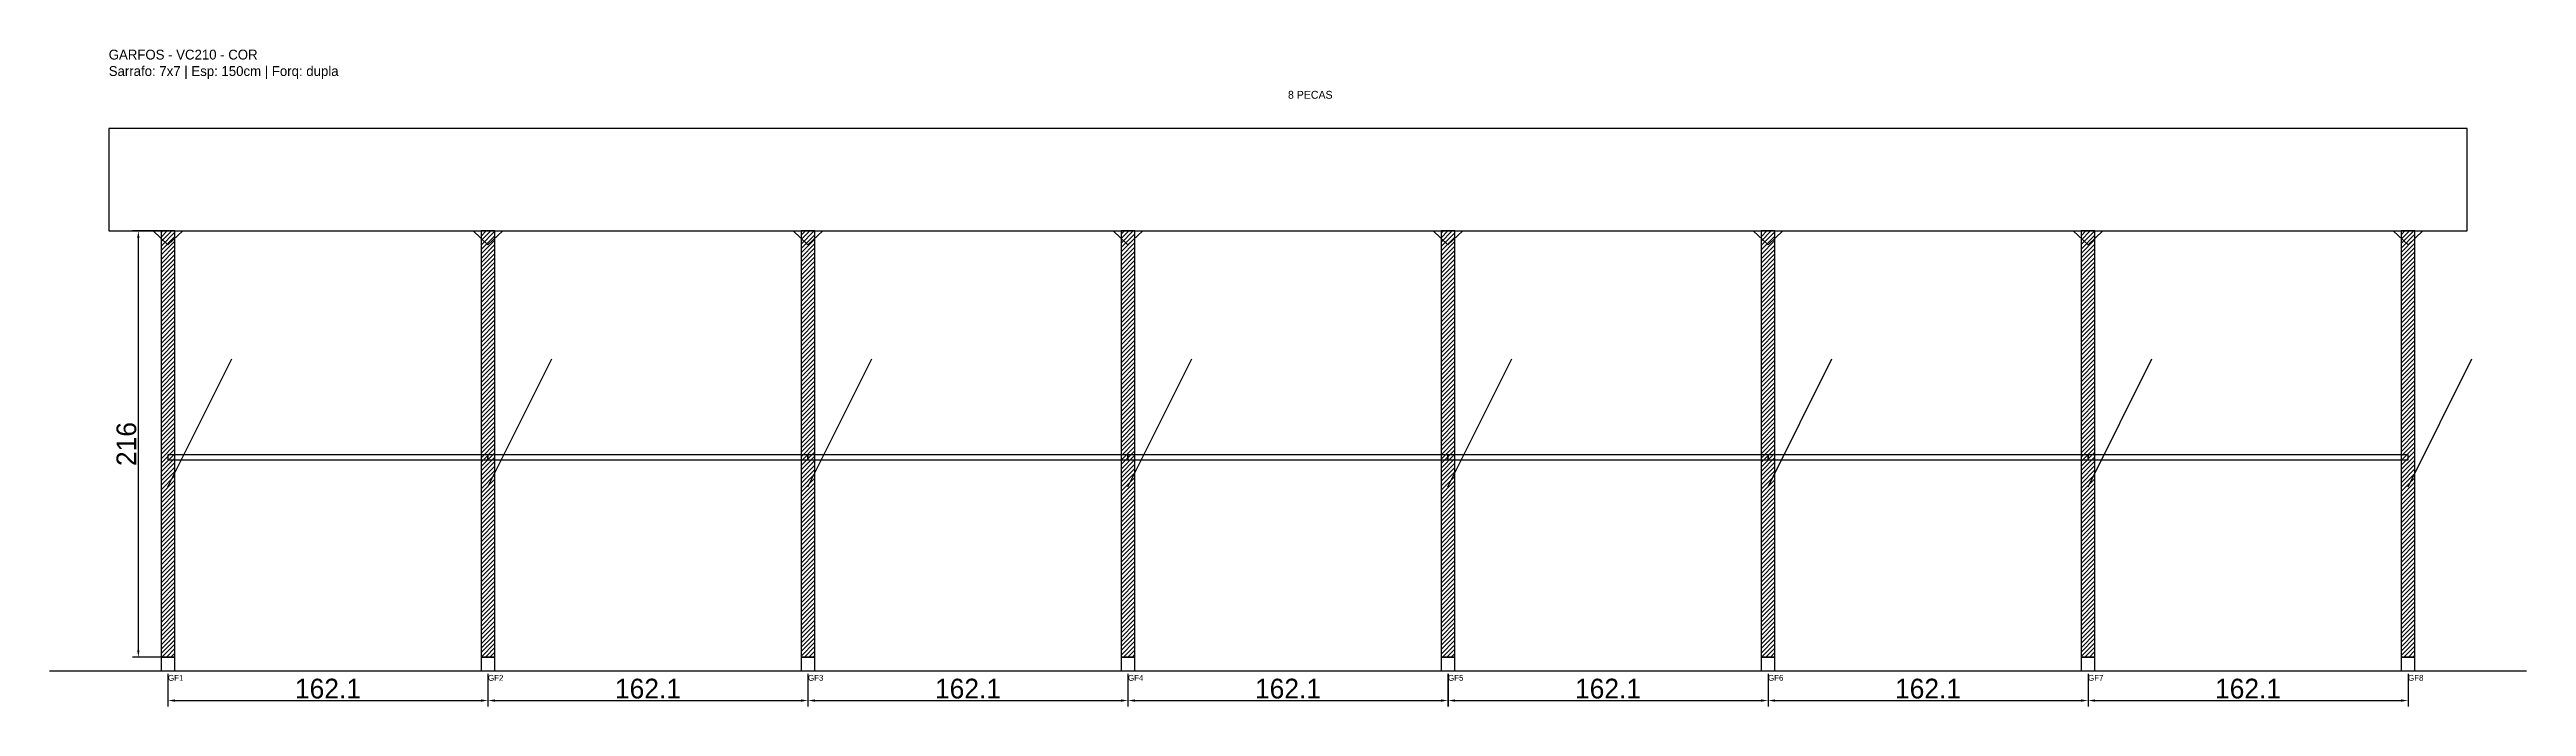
# Model space of a CAD drawing. Header units: metres. Extents: x -30 to 1225, y -25 to 308.
import ezdxf

# ---------------------------------------------------------------- set-up
doc = ezdxf.new("R2010")
doc.units = ezdxf.units.M
for name, color, linetype in [('BARRA_ANCORAGEM', 1, 'Continuous'), ('COTA', 241, 'Continuous'), ('GARFOS OK', 3, 'Continuous'), ('NOME DA VIGA', 6, 'Continuous'), ('SARR_7x7', 40, 'Continuous'), ('TIRAS REESCORAMENTO', 252, 'Continuous'), ('VIGAS', 3, 'Continuous')]:
    doc.layers.add(name, color=color, linetype=linetype)
doc.dimstyles.new('EZ DXF', dxfattribs={"dimtxt": 10, "dimasz": 3.5, "dimexe": 3, "dimexo": 1.5, "dimgap": 1, "dimtad": 1, "dimdec": 1, "dimdsep": 46, "dimcen": 2.5, "dimazin": 3, "dimtfac": 1, "dimtmove": 0, "dimatfit": 3})

msp = doc.modelspace()

# ---------------------------------------------------------------- hatches: boundary and pattern name
at = {"layer": 'COTA'}
h = msp.add_hatch(dxfattribs=at)
h.set_pattern_fill('ANSI31', scale=0.5)
h.paths.add_polyline_path([(26.5, 0), (33.5, 0), (33.5, 216), (26.5, 216)])
h = msp.add_hatch(dxfattribs=at)
h.set_pattern_fill('ANSI31', scale=0.5)
h.paths.add_polyline_path([(188.64, 0), (195.64, 0), (195.64, 216), (188.64, 216)])
h = msp.add_hatch(dxfattribs=at)
h.set_pattern_fill('ANSI31', scale=0.5)
h.paths.add_polyline_path([(350.79, 0), (357.79, 0), (357.79, 216), (350.79, 216)])
h = msp.add_hatch(dxfattribs=at)
h.set_pattern_fill('ANSI31', scale=0.5)
h.paths.add_polyline_path([(512.93, 0), (519.93, 0), (519.93, 216), (512.93, 216)])
h = msp.add_hatch(dxfattribs=at)
h.set_pattern_fill('ANSI31', scale=0.5)
h.paths.add_polyline_path([(675.07, 0), (682.07, 0), (682.07, 216), (675.07, 216)])
h = msp.add_hatch(dxfattribs=at)
h.set_pattern_fill('ANSI31', scale=0.5)
h.paths.add_polyline_path([(837.22, 0), (844.22, 0), (844.22, 216), (837.22, 216)])
h = msp.add_hatch(dxfattribs=at)
h.set_pattern_fill('ANSI31', scale=0.5)
h.paths.add_polyline_path([(999.36, 0), (1006.36, 0), (1006.36, 216), (999.36, 216)])
h = msp.add_hatch(dxfattribs=at)
h.set_pattern_fill('ANSI31', scale=0.5)
h.paths.add_polyline_path([(1161.5, 0), (1168.5, 0), (1168.5, 216), (1161.5, 216)])

# ---------------------------------------------------------------- linework, layer by layer
at = {"layer": 'BARRA_ANCORAGEM'}
for p, q in [((30, 86.4), (62.4, 151.2)), ((192.14, 86.4), (224.54, 151.2)), ((354.29, 86.4), (386.69, 151.2)), ((516.43, 86.4), (548.83, 151.2)), ((678.57, 86.4), (710.97, 151.2)), ((840.72, 86.4), (873.12, 151.2)), ((1002.86, 86.4), (1035.26, 151.2)), ((1165, 86.4), (1197.4, 151.2))]:
    msp.add_line(p, q, dxfattribs=at)
at = {"layer": 'GARFOS OK'}
for p, q in [((30, 209), (22.5, 216)), ((22.5, 216), (37.5, 216)), ((30, 209), (37.5, 216)), ((192.14, 209), (184.64, 216)), ((184.64, 216), (199.64, 216)), ((192.14, 209), (199.64, 216)), ((354.29, 209), (346.79, 216)), ((346.79, 216), (361.79, 216)), ((354.29, 209), (361.79, 216)), ((516.43, 209), (508.93, 216)), ((508.93, 216), (523.93, 216)), ((516.43, 209), (523.93, 216)), ((678.57, 209), (671.07, 216)), ((671.07, 216), (686.07, 216)), ((678.57, 209), (686.07, 216)), ((840.72, 209), (833.22, 216)), ((833.22, 216), (848.22, 216)), ((840.72, 209), (848.22, 216)), ((1002.86, 209), (995.36, 216)), ((995.36, 216), (1010.36, 216)), ((1002.86, 209), (1010.36, 216)), ((1165, 209), (1157.5, 216)), ((1157.5, 216), (1172.5, 216)), ((1165, 209), (1172.5, 216))]:
    msp.add_line(p, q, dxfattribs=at)
at = {"layer": 'GARFOS OK', "linetype": 'CONTINUOUS'}
msp.add_line((-30, -7), (1225, -7), dxfattribs=at)
at = {"layer": 'GARFOS OK'}
for points in [[(26.5, 0), (33.5, 0), (33.5, 216), (26.5, 216), (26.5, 0)], [(188.64, 0), (195.64, 0), (195.64, 216), (188.64, 216), (188.64, 0)], [(350.79, 0), (357.79, 0), (357.79, 216), (350.79, 216), (350.79, 0)], [(512.93, 0), (519.93, 0), (519.93, 216), (512.93, 216), (512.93, 0)], [(675.07, 0), (682.07, 0), (682.07, 216), (675.07, 216), (675.07, 0)], [(837.22, 0), (844.22, 0), (844.22, 216), (837.22, 216), (837.22, 0)], [(999.36, 0), (1006.36, 0), (1006.36, 216), (999.36, 216), (999.36, 0)], [(1161.5, 0), (1168.5, 0), (1168.5, 216), (1161.5, 216), (1161.5, 0)]]:
    msp.add_lwpolyline(points, dxfattribs=at)
at = {"layer": 'SARR_7x7'}
for points in [[(26.5, -7), (33.5, -7), (33.5, 0), (26.5, 0), (26.5, -7)], [(188.64, -7), (195.64, -7), (195.64, 0), (188.64, 0), (188.64, -7)], [(350.79, -7), (357.79, -7), (357.79, 0), (350.79, 0), (350.79, -7)], [(512.93, -7), (519.93, -7), (519.93, 0), (512.93, 0), (512.93, -7)], [(675.07, -7), (682.07, -7), (682.07, 0), (675.07, 0), (675.07, -7)], [(837.22, -7), (844.22, -7), (844.22, 0), (837.22, 0), (837.22, -7)], [(999.36, -7), (1006.36, -7), (1006.36, 0), (999.36, 0), (999.36, -7)], [(1161.5, -7), (1168.5, -7), (1168.5, 0), (1161.5, 0), (1161.5, -7)]]:
    msp.add_lwpolyline(points, dxfattribs=at)
at = {"layer": 'TIRAS REESCORAMENTO'}
for points in [[(30, 100), (192.14, 100), (192.14, 102.5), (30, 102.5), (30, 100)], [(192.14, 100), (354.29, 100), (354.29, 102.5), (192.14, 102.5), (192.14, 100)], [(354.29, 100), (516.43, 100), (516.43, 102.5), (354.29, 102.5), (354.29, 100)], [(516.43, 100), (678.57, 100), (678.57, 102.5), (516.43, 102.5), (516.43, 100)], [(678.57, 100), (840.72, 100), (840.72, 102.5), (678.57, 102.5), (678.57, 100)], [(840.72, 100), (1002.86, 100), (1002.86, 102.5), (840.72, 102.5), (840.72, 100)], [(1002.86, 100), (1165, 100), (1165, 102.5), (1002.86, 102.5), (1002.86, 100)]]:
    msp.add_lwpolyline(points, dxfattribs=at)
at = {"layer": 'VIGAS'}
msp.add_lwpolyline([(0, 216), (1195, 216), (1195, 268), (0, 268), (0, 216)], dxfattribs=at)

# ---------------------------------------------------------------- texts
at = {"layer": 'NOME DA VIGA'}
for s, height, p in [('8 PECAS', 4, (597.5, 283)), ('GF1', 3, (30, -12)), ('GF2', 3, (192.14, -12)), ('GF3', 3, (354.29, -12)), ('GF4', 3, (516.43, -12)), ('GF5', 3, (678.57, -12)), ('GF6', 3, (840.72, -12)), ('GF7', 3, (1002.86, -12)), ('GF8', 3, (1165, -12))]:
    msp.add_text(s, height=height, dxfattribs=at).set_placement(p)
at = {"layer": 'NOME DA VIGA', "insert": (0, 293), "char_height": 5, "attachment_point": 7}
msp.add_mtext('GARFOS - VC210 - COR\\PSarrafo: 7x7 | Esp: 150cm | Forq: dupla', dxfattribs=at)

# ---------------------------------------------------------------- dimensions: what is measured, and where the dimension line sits
at = {"layer": 'COTA'}
msp.add_linear_dim(base=(15, 0), p1=(30, 0), p2=(30, 216), angle=90, dimstyle='EZ DXF', dxfattribs=at).render()
for base, p1, p2 in [((30, -22), (30, -7), (192.14, -7)), ((192.1433, -22), (192.1433, -7), (354.2867, -7)), ((354.29, -22), (354.29, -7), (516.43, -7)), ((516.43, -22), (516.43, -7), (678.57, -7)), ((678.5734, -22), (678.5734, -7), (840.7167, -7)), ((840.72, -22), (840.72, -7), (1002.86, -7)), ((1002.86, -22), (1002.86, -7), (1165, -7))]:
    msp.add_linear_dim(base=base, p1=p1, p2=p2, dimstyle='EZ DXF', dxfattribs=at).render()

doc.saveas('drawing.dxf')
